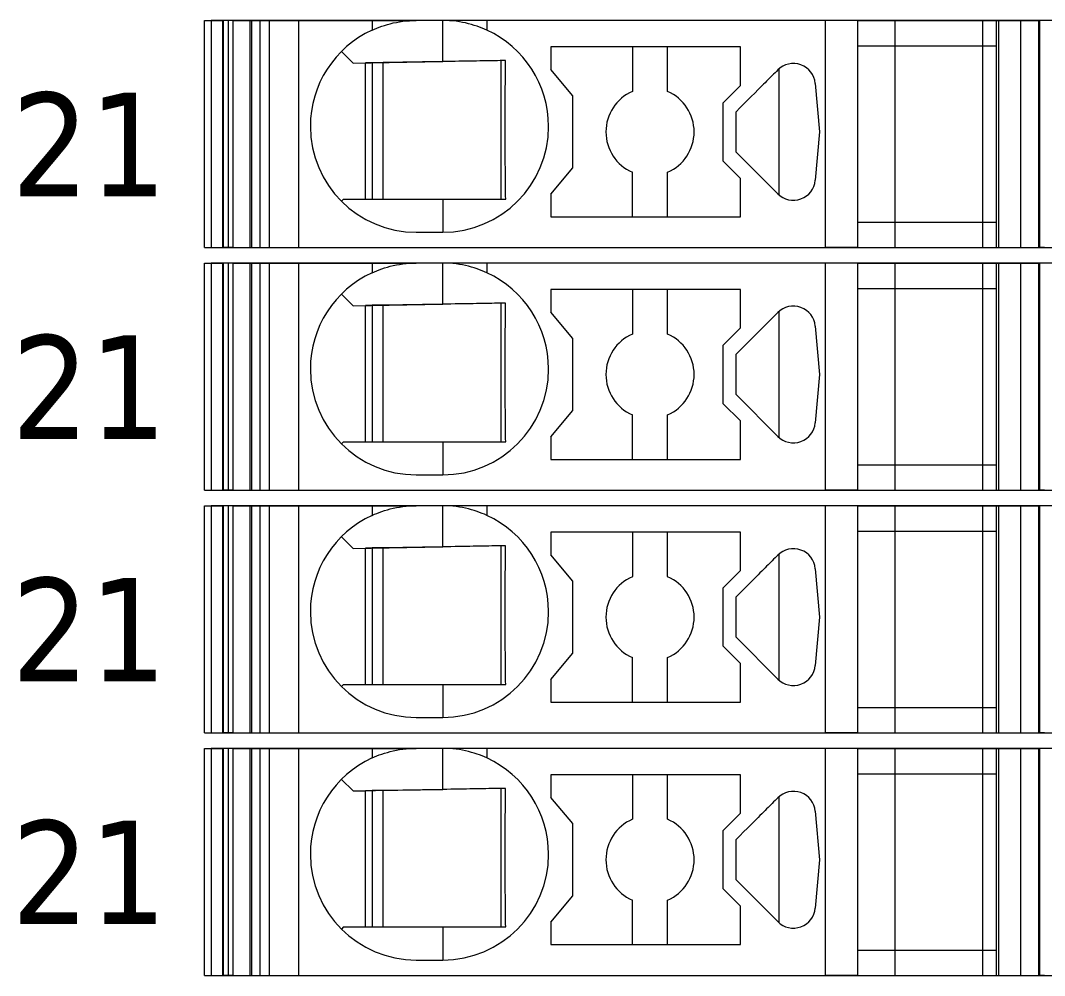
# Model space of a CAD drawing. Header units: millimetres. Extents: x 0 to 1680, y 0 to 1188.
# Drawn here: x 869.68 to 892.89, y 389.85 to 411.5 of the extents above; entities that cross this region are included whole.
import ezdxf
from ezdxf.enums import TextEntityAlignment as Align

# ---------------------------------------------------------------- set-up
doc = ezdxf.new("R2010")
doc.units = ezdxf.units.MM
for name, color, linetype, lineweight in [('EPLAN309', 5, 'Continuous', 5), ('EPLAN493', 5, 'Continuous', 5), ('MAIN-1', 7, 'Continuous', 5), ('MAIN-2', 7, 'Continuous', 5)]:
    doc.layers.add(name, color=color, linetype=linetype, lineweight=lineweight)
doc.styles.add('Tahoma', font='')
doc.styles.get('Tahoma').set_extended_font_data('Tahoma')

# ---------------------------------------------------------------- blocks, each defined once
blk = doc.blocks.new('EPLSYM_LibrarySPECIAL_Symbol12_Variant0_Placement8')
at = {"layer": 'EPLAN309', "lineweight": 13, "ltscale": 16}
blk.add_lwpolyline([(0, -5.15), (68.15, -5.15), (68.15, 0), (0, 0)], close=True, dxfattribs=at)
at = {"layer": 'EPLAN493', "color": 5, "style": 'Tahoma'}
blk.add_attdef('17_20450', text='', height=2.3478, dxfattribs=at).set_placement((0, -21.83478), align=Align.MIDDLE_RIGHT)
blk = doc.blocks.new('EPLSYM_LibrarySPECIAL_Symbol12_Variant0_Placement8_1')
at = {"layer": 'EPLAN309', "lineweight": 13, "ltscale": 16}
blk.add_lwpolyline([(0, -5.15), (68.15, -5.15), (68.15, 0), (0, 0)], close=True, dxfattribs=at)
at = {"layer": 'EPLAN493', "color": 5, "style": 'Tahoma'}
blk.add_attdef('17_20450', text='', height=2.3478, dxfattribs=at).set_placement((0, -21.83478), align=Align.MIDDLE_RIGHT)
blk = doc.blocks.new('EPLSYM_LibrarySPECIAL_Symbol12_Variant0_Placement8_2')
at = {"layer": 'EPLAN309', "lineweight": 13, "ltscale": 16}
blk.add_lwpolyline([(0, -5.15), (68.15, -5.15), (68.15, 0), (0, 0)], close=True, dxfattribs=at)
at = {"layer": 'EPLAN493', "color": 5, "style": 'Tahoma'}
blk.add_attdef('17_20450', text='', height=2.3478, dxfattribs=at).set_placement((0, -21.83478), align=Align.MIDDLE_RIGHT)
blk = doc.blocks.new('EPLSYM_LibrarySPECIAL_Symbol12_Variant0_Placement8_30')
at = {"layer": 'EPLAN309', "lineweight": 13, "ltscale": 16}
blk.add_lwpolyline([(0, -5.15), (68.15, -5.15), (68.15, 0), (0, 0)], close=True, dxfattribs=at)
at = {"layer": 'EPLAN493', "color": 5, "style": 'Tahoma'}
blk.add_attdef('17_20450', text='', height=2.3478, dxfattribs=at).set_placement((0, -21.83478), align=Align.MIDDLE_RIGHT)

msp = doc.modelspace()

# ---------------------------------------------------------------- linework, layer by layer
at = {"layer": 'MAIN-1'}
for p, q in [((873.85, 411.5), (874.284, 411.5)), ((873.85, 406.35), (873.85, 411.5)), ((874.393, 411.5), (874.284, 411.5)), ((874.284, 406.35), (874.284, 411.5)), ((874.501, 411.5), (874.393, 411.5)), ((874.393, 406.35), (874.393, 411.5)), ((874.501, 411.5), (877.65, 411.5)), ((874.501, 406.35), (874.501, 411.5)), ((877.65, 411.5), (878.65, 411.5)), ((877.65, 411.5), (877.65, 411.282)), ((877.813, 411.349), (877.872, 411.37)), ((877.872, 411.37), (877.933, 411.39)), ((877.933, 411.39), (877.997, 411.409)), ((877.997, 411.409), (878.063, 411.427)), ((878.063, 411.427), (878.131, 411.443)), ((878.131, 411.443), (878.201, 411.458)), ((878.201, 411.458), (878.272, 411.47)), ((878.272, 411.47), (878.346, 411.481)), ((878.346, 411.481), (878.421, 411.489)), ((878.421, 411.489), (878.497, 411.495)), ((878.497, 411.495), (878.573, 411.499)), ((878.573, 411.499), (878.65, 411.5)), ((879.25, 411.5), (878.65, 411.5)), ((879.327, 411.499), (879.25, 411.5)), ((880.25, 411.5), (879.25, 411.5)), ((879.25, 410.568), (879.25, 411.5)), ((879.403, 411.495), (879.327, 411.499)), ((879.479, 411.489), (879.403, 411.495)), ((879.554, 411.481), (879.479, 411.489)), ((879.628, 411.47), (879.554, 411.481)), ((879.699, 411.458), (879.628, 411.47)), ((879.769, 411.443), (879.699, 411.458)), ((879.837, 411.427), (879.769, 411.443)), ((879.903, 411.409), (879.837, 411.427)), ((879.967, 411.39), (879.903, 411.409)), ((880.028, 411.37), (879.967, 411.39)), ((880.087, 411.349), (880.028, 411.37)), ((887.932, 411.5), (880.25, 411.5)), ((880.25, 411.5), (880.25, 411.282)), ((888.65, 411.5), (887.932, 411.5)), ((887.932, 406.35), (887.932, 411.5)), ((888.65, 411.5), (891.8, 411.5)), ((888.65, 411.5), (888.65, 406.35)), ((891.8, 411.5), (892.35, 411.5)), ((891.8, 411.5), (891.8, 406.35)), ((892.35, 411.5), (892.784, 411.5)), ((892.35, 411.5), (892.35, 406.35)), ((892.893, 411.5), (892.784, 411.5)), ((892.784, 406.35), (892.784, 411.5)), ((877.65, 411.282), (877.702, 411.305)), ((877.702, 411.305), (877.756, 411.327)), ((877.756, 411.327), (877.813, 411.349)), ((880.144, 411.327), (880.087, 411.349)), ((880.198, 411.305), (880.144, 411.327)), ((880.25, 411.282), (880.198, 411.305)), ((888.65, 410.925), (891.8, 410.925)), ((876.953, 410.797), (877.217, 410.533)), ((881.7, 410.9), (881.7, 410.389)), ((886, 410.9), (881.7, 410.9)), ((883.55, 410.9), (883.55, 409.892)), ((884.35, 409.892), (884.35, 410.9)), ((886, 410.029), (886, 410.9)), ((877.217, 410.533), (879.25, 410.568)), ((877.5, 407.45), (877.5, 410.538)), ((877.65, 410.54), (877.65, 407.45)), ((877.9, 407.45), (877.9, 410.545)), ((879.345, 410.57), (879.25, 410.568)), ((879.438, 410.571), (879.345, 410.57)), ((879.53, 410.573), (879.438, 410.571)), ((879.618, 410.575), (879.53, 410.573)), ((879.703, 410.576), (879.618, 410.575)), ((879.786, 410.577), (879.703, 410.576)), ((879.865, 410.579), (879.786, 410.577)), ((879.943, 410.58), (879.865, 410.579)), ((880.017, 410.581), (879.943, 410.58)), ((880.09, 410.582), (880.017, 410.581)), ((880.16, 410.584), (880.09, 410.582)), ((880.229, 410.585), (880.16, 410.584)), ((880.297, 410.586), (880.229, 410.585)), ((880.363, 410.587), (880.297, 410.586)), ((880.428, 410.588), (880.363, 410.587)), ((880.491, 410.589), (880.428, 410.588)), ((880.554, 410.59), (880.491, 410.589)), ((880.615, 410.591), (880.554, 410.59)), ((880.579, 407.45), (880.579, 410.591)), ((880.676, 410.592), (880.615, 410.591)), ((880.674, 410.377), (880.675, 410.45)), ((880.675, 410.45), (880.676, 410.522)), ((880.676, 410.522), (880.676, 410.592)), ((880.672, 410.149), (880.673, 410.227)), ((880.673, 410.303), (880.674, 410.377)), ((880.673, 410.227), (880.673, 410.303)), ((882.2, 409.793), (881.7, 410.389)), ((886.69, 410.222), (886.658, 410.191)), ((886.721, 410.253), (886.69, 410.222)), ((886.752, 410.285), (886.721, 410.253)), ((886.784, 410.316), (886.752, 410.285)), ((886.815, 410.347), (886.784, 410.316)), ((886.846, 410.379), (886.815, 410.347)), ((886.867, 410.398), (886.867, 407.552)), ((880.67, 409.988), (880.671, 410.07)), ((880.67, 409.904), (880.67, 409.988)), ((880.671, 410.07), (880.672, 410.149)), ((885.6, 409.629), (886, 410.029)), ((886.443, 409.975), (886.402, 409.934)), ((886.483, 410.015), (886.443, 409.975)), ((886.521, 410.053), (886.483, 410.015)), ((886.558, 410.09), (886.521, 410.053)), ((886.594, 410.126), (886.558, 410.09)), ((886.627, 410.159), (886.594, 410.126)), ((886.658, 410.191), (886.627, 410.159)), ((887.802, 408.975), (887.698, 410.072)), ((880.669, 409.817), (880.67, 409.904)), ((880.669, 409.726), (880.669, 409.817)), ((882.2, 408.157), (882.2, 409.793)), ((886.242, 409.774), (886.158, 409.69)), ((886.323, 409.856), (886.242, 409.774)), ((886.402, 409.934), (886.323, 409.856)), ((880.667, 409.431), (880.668, 409.534)), ((880.668, 409.632), (880.669, 409.726)), ((880.668, 409.534), (880.668, 409.632)), ((885.6, 409.629), (885.6, 408.321)), ((885.986, 409.518), (885.9, 409.432)), ((886.072, 409.604), (885.986, 409.518)), ((886.158, 409.69), (886.072, 409.604)), ((880.667, 409.324), (880.667, 409.431)), ((880.667, 409.213), (880.667, 409.324)), ((885.9, 409.302), (885.9, 409.432)), ((885.9, 409.171), (885.9, 409.302)), ((880.667, 409.1), (880.667, 409.213)), ((880.667, 408.979), (880.667, 409.1)), ((885.9, 409.04), (885.9, 409.171)), ((880.667, 408.861), (880.667, 408.979)), ((880.667, 408.747), (880.667, 408.861)), ((885.9, 408.91), (885.9, 409.04)), ((885.9, 408.779), (885.9, 408.91)), ((887.698, 407.878), (887.802, 408.975)), ((880.668, 408.638), (880.667, 408.747)), ((880.668, 408.534), (880.668, 408.638)), ((885.9, 408.648), (885.9, 408.779)), ((885.9, 408.518), (885.9, 408.648)), ((880.669, 408.434), (880.668, 408.534)), ((880.669, 408.339), (880.669, 408.434)), ((885.9, 408.518), (886.846, 407.571)), ((880.67, 408.248), (880.669, 408.339)), ((880.671, 408.159), (880.67, 408.248)), ((880.672, 408.073), (880.671, 408.159)), ((881.7, 407.561), (882.2, 408.157)), ((886, 407.921), (885.6, 408.321)), ((880.672, 407.99), (880.672, 408.073)), ((880.673, 407.908), (880.672, 407.99)), ((880.674, 407.829), (880.673, 407.908)), ((883.55, 407.05), (883.55, 408.058)), ((884.35, 407.05), (884.35, 408.058)), ((886, 407.05), (886, 407.921)), ((880.675, 407.75), (880.674, 407.829)), ((880.676, 407.674), (880.675, 407.75)), ((880.676, 407.598), (880.676, 407.674)), ((877, 407.45), (876.953, 407.403)), ((877, 407.45), (879.25, 407.45)), ((879.25, 407.45), (879.342, 407.45)), ((879.25, 407.45), (879.25, 406.7)), ((879.342, 407.45), (879.433, 407.45)), ((879.433, 407.45), (879.523, 407.45)), ((879.523, 407.45), (879.61, 407.45)), ((879.61, 407.45), (879.695, 407.45)), ((879.695, 407.45), (879.778, 407.45)), ((879.778, 407.45), (879.858, 407.45)), ((879.858, 407.45), (879.936, 407.45)), ((879.936, 407.45), (880.011, 407.45)), ((880.011, 407.45), (880.085, 407.45)), ((880.085, 407.45), (880.157, 407.45)), ((880.157, 407.45), (880.226, 407.45)), ((880.226, 407.45), (880.295, 407.45)), ((880.295, 407.45), (880.361, 407.45)), ((880.361, 407.45), (880.427, 407.45)), ((880.427, 407.45), (880.491, 407.45)), ((880.491, 407.45), (880.555, 407.45)), ((880.555, 407.45), (880.617, 407.45)), ((880.617, 407.45), (880.678, 407.45)), ((880.677, 407.524), (880.676, 407.598)), ((880.678, 407.45), (880.677, 407.524)), ((881.7, 407.561), (881.7, 407.05)), ((881.7, 407.05), (886, 407.05)), ((888.65, 406.925), (891.8, 406.925)), ((878.65, 406.7), (879.25, 406.7)), ((873.85, 406.35), (874.284, 406.35)), ((874.393, 406.35), (874.284, 406.35)), ((874.501, 406.35), (874.393, 406.35)), ((874.501, 406.35), (887.932, 406.35)), ((888.65, 406.35), (887.932, 406.35)), ((888.65, 406.35), (891.8, 406.35)), ((891.8, 406.35), (892.35, 406.35)), ((892.35, 406.35), (892.784, 406.35)), ((892.893, 406.35), (892.784, 406.35)), ((873.85, 406), (874.284, 406)), ((873.85, 400.85), (873.85, 406)), ((874.393, 406), (874.284, 406)), ((874.284, 400.85), (874.284, 406)), ((874.501, 406), (874.393, 406)), ((874.393, 400.85), (874.393, 406)), ((874.501, 406), (877.65, 406)), ((874.501, 400.85), (874.501, 406)), ((877.65, 406), (878.65, 406)), ((877.65, 406), (877.65, 405.782)), ((877.65, 405.782), (877.702, 405.805)), ((877.702, 405.805), (877.756, 405.827)), ((877.756, 405.827), (877.813, 405.849)), ((877.813, 405.849), (877.872, 405.87)), ((877.872, 405.87), (877.933, 405.89)), ((877.933, 405.89), (877.997, 405.909)), ((877.997, 405.909), (878.063, 405.927)), ((878.063, 405.927), (878.131, 405.943)), ((878.131, 405.943), (878.201, 405.958)), ((878.201, 405.958), (878.272, 405.97)), ((878.272, 405.97), (878.346, 405.981)), ((878.346, 405.981), (878.421, 405.989)), ((878.421, 405.989), (878.497, 405.995)), ((878.497, 405.995), (878.573, 405.999)), ((878.573, 405.999), (878.65, 406)), ((879.25, 406), (878.65, 406)), ((879.327, 405.999), (879.25, 406)), ((880.25, 406), (879.25, 406)), ((879.25, 405.068), (879.25, 406)), ((879.403, 405.995), (879.327, 405.999)), ((879.479, 405.989), (879.403, 405.995)), ((879.554, 405.981), (879.479, 405.989)), ((879.628, 405.97), (879.554, 405.981)), ((879.699, 405.958), (879.628, 405.97)), ((879.769, 405.943), (879.699, 405.958)), ((879.837, 405.927), (879.769, 405.943)), ((879.903, 405.909), (879.837, 405.927)), ((879.967, 405.89), (879.903, 405.909)), ((880.028, 405.87), (879.967, 405.89)), ((880.087, 405.849), (880.028, 405.87)), ((880.144, 405.827), (880.087, 405.849)), ((880.198, 405.805), (880.144, 405.827)), ((880.25, 405.782), (880.198, 405.805)), ((887.932, 406), (880.25, 406)), ((880.25, 406), (880.25, 405.782)), ((888.65, 406), (887.932, 406)), ((887.932, 400.85), (887.932, 406)), ((888.65, 406), (891.8, 406)), ((888.65, 406), (888.65, 400.85)), ((891.8, 406), (892.35, 406)), ((891.8, 406), (891.8, 400.85)), ((892.35, 406), (892.784, 406)), ((892.35, 406), (892.35, 400.85)), ((892.893, 406), (892.784, 406)), ((892.784, 400.85), (892.784, 406)), ((881.7, 405.4), (881.7, 404.889)), ((886, 405.4), (881.7, 405.4)), ((883.55, 405.4), (883.55, 404.392)), ((884.35, 404.392), (884.35, 405.4)), ((886, 404.529), (886, 405.4)), ((888.65, 405.425), (891.8, 405.425)), ((876.953, 405.297), (877.217, 405.033)), ((877.217, 405.033), (879.25, 405.068)), ((877.5, 401.95), (877.5, 405.038)), ((877.65, 405.04), (877.65, 401.95)), ((877.9, 401.95), (877.9, 405.045)), ((879.345, 405.07), (879.25, 405.068)), ((879.438, 405.071), (879.345, 405.07)), ((879.53, 405.073), (879.438, 405.071)), ((879.618, 405.075), (879.53, 405.073)), ((879.703, 405.076), (879.618, 405.075)), ((879.786, 405.077), (879.703, 405.076)), ((879.865, 405.079), (879.786, 405.077)), ((879.943, 405.08), (879.865, 405.079)), ((880.017, 405.081), (879.943, 405.08)), ((880.09, 405.082), (880.017, 405.081)), ((880.16, 405.084), (880.09, 405.082)), ((880.229, 405.085), (880.16, 405.084)), ((880.297, 405.086), (880.229, 405.085)), ((880.363, 405.087), (880.297, 405.086)), ((880.428, 405.088), (880.363, 405.087)), ((880.491, 405.089), (880.428, 405.088)), ((880.554, 405.09), (880.491, 405.089)), ((880.615, 405.091), (880.554, 405.09)), ((880.579, 401.95), (880.579, 405.091)), ((880.676, 405.092), (880.615, 405.091)), ((880.673, 404.803), (880.674, 404.877)), ((880.674, 404.877), (880.675, 404.95)), ((880.675, 404.95), (880.676, 405.022)), ((880.676, 405.022), (880.676, 405.092)), ((882.2, 404.293), (881.7, 404.889)), ((886.846, 404.879), (886.815, 404.847)), ((886.867, 404.898), (886.867, 402.052)), ((880.671, 404.57), (880.672, 404.649)), ((880.672, 404.649), (880.673, 404.727)), ((880.673, 404.727), (880.673, 404.803)), ((886.627, 404.659), (886.594, 404.626)), ((886.658, 404.691), (886.627, 404.659)), ((886.69, 404.722), (886.658, 404.691)), ((886.721, 404.753), (886.69, 404.722)), ((886.752, 404.785), (886.721, 404.753)), ((886.784, 404.816), (886.752, 404.785)), ((886.815, 404.847), (886.784, 404.816)), ((880.669, 404.317), (880.67, 404.404)), ((880.67, 404.488), (880.671, 404.57)), ((880.67, 404.404), (880.67, 404.488)), ((885.6, 404.129), (886, 404.529)), ((886.402, 404.434), (886.323, 404.356)), ((886.443, 404.475), (886.402, 404.434)), ((886.483, 404.515), (886.443, 404.475)), ((886.521, 404.553), (886.483, 404.515)), ((886.558, 404.59), (886.521, 404.553)), ((886.594, 404.626), (886.558, 404.59)), ((887.802, 403.475), (887.698, 404.572)), ((880.668, 404.132), (880.669, 404.226)), ((880.669, 404.226), (880.669, 404.317)), ((882.2, 402.657), (882.2, 404.293)), ((886.158, 404.19), (886.072, 404.104)), ((886.242, 404.274), (886.158, 404.19)), ((886.323, 404.356), (886.242, 404.274)), ((880.667, 403.931), (880.668, 404.034)), ((880.668, 404.034), (880.668, 404.132)), ((885.6, 404.129), (885.6, 402.821)), ((885.986, 404.018), (885.9, 403.932)), ((886.072, 404.104), (885.986, 404.018)), ((880.667, 403.824), (880.667, 403.931)), ((880.667, 403.713), (880.667, 403.824)), ((880.667, 403.6), (880.667, 403.713)), ((885.9, 403.802), (885.9, 403.932)), ((885.9, 403.671), (885.9, 403.802)), ((880.667, 403.479), (880.667, 403.6)), ((880.667, 403.361), (880.667, 403.479)), ((885.9, 403.54), (885.9, 403.671)), ((885.9, 403.41), (885.9, 403.54)), ((887.698, 402.378), (887.802, 403.475)), ((880.667, 403.247), (880.667, 403.361)), ((880.668, 403.138), (880.667, 403.247)), ((885.9, 403.279), (885.9, 403.41)), ((885.9, 403.148), (885.9, 403.279)), ((880.668, 403.034), (880.668, 403.138)), ((880.669, 402.934), (880.668, 403.034)), ((885.9, 403.018), (885.9, 403.148)), ((885.9, 403.018), (886.846, 402.071)), ((880.669, 402.839), (880.669, 402.934)), ((880.67, 402.748), (880.669, 402.839)), ((886, 402.421), (885.6, 402.821)), ((880.671, 402.659), (880.67, 402.748)), ((880.672, 402.573), (880.671, 402.659)), ((880.672, 402.49), (880.672, 402.573)), ((881.7, 402.061), (882.2, 402.657)), ((883.55, 401.55), (883.55, 402.558)), ((884.35, 401.55), (884.35, 402.558)), ((880.673, 402.408), (880.672, 402.49)), ((880.674, 402.329), (880.673, 402.408)), ((880.675, 402.25), (880.674, 402.329)), ((886, 401.55), (886, 402.421)), ((880.676, 402.174), (880.675, 402.25)), ((880.676, 402.098), (880.676, 402.174)), ((880.677, 402.024), (880.676, 402.098)), ((877, 401.95), (876.953, 401.903)), ((877, 401.95), (879.25, 401.95)), ((879.25, 401.95), (879.342, 401.95)), ((879.25, 401.95), (879.25, 401.2)), ((879.342, 401.95), (879.433, 401.95)), ((879.433, 401.95), (879.523, 401.95)), ((879.523, 401.95), (879.61, 401.95)), ((879.61, 401.95), (879.695, 401.95)), ((879.695, 401.95), (879.778, 401.95)), ((879.778, 401.95), (879.858, 401.95)), ((879.858, 401.95), (879.936, 401.95)), ((879.936, 401.95), (880.011, 401.95)), ((880.011, 401.95), (880.085, 401.95)), ((880.085, 401.95), (880.157, 401.95)), ((880.157, 401.95), (880.226, 401.95)), ((880.226, 401.95), (880.295, 401.95)), ((880.295, 401.95), (880.361, 401.95)), ((880.361, 401.95), (880.427, 401.95)), ((880.427, 401.95), (880.491, 401.95)), ((880.491, 401.95), (880.555, 401.95)), ((880.555, 401.95), (880.617, 401.95)), ((880.617, 401.95), (880.678, 401.95)), ((880.678, 401.95), (880.677, 402.024)), ((881.7, 402.061), (881.7, 401.55)), ((881.7, 401.55), (886, 401.55)), ((888.65, 401.425), (891.8, 401.425)), ((878.65, 401.2), (879.25, 401.2)), ((873.85, 400.85), (874.284, 400.85)), ((874.393, 400.85), (874.284, 400.85)), ((874.501, 400.85), (874.393, 400.85)), ((874.501, 400.85), (887.932, 400.85)), ((888.65, 400.85), (887.932, 400.85)), ((888.65, 400.85), (891.8, 400.85)), ((891.8, 400.85), (892.35, 400.85)), ((892.35, 400.85), (892.784, 400.85)), ((892.893, 400.85), (892.784, 400.85)), ((873.85, 400.5), (874.284, 400.5)), ((873.85, 395.35), (873.85, 400.5)), ((874.393, 400.5), (874.284, 400.5)), ((874.284, 395.35), (874.284, 400.5)), ((874.501, 400.5), (874.393, 400.5)), ((874.393, 395.35), (874.393, 400.5)), ((874.501, 400.5), (877.65, 400.5)), ((874.501, 395.35), (874.501, 400.5)), ((877.65, 400.5), (878.65, 400.5)), ((877.65, 400.5), (877.65, 400.282)), ((878.131, 400.443), (878.201, 400.458)), ((878.201, 400.458), (878.272, 400.47)), ((878.272, 400.47), (878.346, 400.481)), ((878.346, 400.481), (878.421, 400.489)), ((878.421, 400.489), (878.497, 400.495)), ((878.497, 400.495), (878.573, 400.499)), ((878.573, 400.499), (878.65, 400.5)), ((879.25, 400.5), (878.65, 400.5)), ((879.327, 400.499), (879.25, 400.5)), ((880.25, 400.5), (879.25, 400.5)), ((879.25, 399.568), (879.25, 400.5)), ((879.403, 400.495), (879.327, 400.499)), ((879.479, 400.489), (879.403, 400.495)), ((879.554, 400.481), (879.479, 400.489)), ((879.628, 400.47), (879.554, 400.481)), ((879.699, 400.458), (879.628, 400.47)), ((879.769, 400.443), (879.699, 400.458)), ((887.932, 400.5), (880.25, 400.5)), ((880.25, 400.5), (880.25, 400.282)), ((888.65, 400.5), (887.932, 400.5)), ((887.932, 395.35), (887.932, 400.5)), ((888.65, 400.5), (891.8, 400.5)), ((888.65, 400.5), (888.65, 395.35)), ((891.8, 400.5), (892.35, 400.5)), ((891.8, 400.5), (891.8, 395.35)), ((892.35, 400.5), (892.784, 400.5)), ((892.35, 400.5), (892.35, 395.35)), ((892.893, 400.5), (892.784, 400.5)), ((892.784, 395.35), (892.784, 400.5)), ((877.65, 400.282), (877.702, 400.305)), ((877.702, 400.305), (877.756, 400.327)), ((877.756, 400.327), (877.813, 400.349)), ((877.813, 400.349), (877.872, 400.37)), ((877.872, 400.37), (877.933, 400.39)), ((877.933, 400.39), (877.997, 400.409)), ((877.997, 400.409), (878.063, 400.427)), ((878.063, 400.427), (878.131, 400.443)), ((879.837, 400.427), (879.769, 400.443)), ((879.903, 400.409), (879.837, 400.427)), ((879.967, 400.39), (879.903, 400.409)), ((880.028, 400.37), (879.967, 400.39)), ((880.087, 400.349), (880.028, 400.37)), ((880.144, 400.327), (880.087, 400.349)), ((880.198, 400.305), (880.144, 400.327)), ((880.25, 400.282), (880.198, 400.305)), ((876.953, 399.797), (877.217, 399.533)), ((881.7, 399.9), (881.7, 399.389)), ((886, 399.9), (881.7, 399.9)), ((883.55, 399.9), (883.55, 398.892)), ((884.35, 398.892), (884.35, 399.9)), ((886, 399.029), (886, 399.9)), ((888.65, 399.925), (891.8, 399.925)), ((877.217, 399.533), (879.25, 399.568)), ((877.5, 396.45), (877.5, 399.538)), ((877.65, 399.54), (877.65, 396.45)), ((877.9, 396.45), (877.9, 399.545)), ((879.345, 399.57), (879.25, 399.568)), ((879.438, 399.571), (879.345, 399.57)), ((879.53, 399.573), (879.438, 399.571)), ((879.618, 399.575), (879.53, 399.573)), ((879.703, 399.576), (879.618, 399.575)), ((879.786, 399.577), (879.703, 399.576)), ((879.865, 399.579), (879.786, 399.577)), ((879.943, 399.58), (879.865, 399.579)), ((880.017, 399.581), (879.943, 399.58)), ((880.09, 399.582), (880.017, 399.581)), ((880.16, 399.584), (880.09, 399.582)), ((880.229, 399.585), (880.16, 399.584)), ((880.297, 399.586), (880.229, 399.585)), ((880.363, 399.587), (880.297, 399.586)), ((880.428, 399.588), (880.363, 399.587)), ((880.491, 399.589), (880.428, 399.588)), ((880.554, 399.59), (880.491, 399.589)), ((880.615, 399.591), (880.554, 399.59)), ((880.579, 396.45), (880.579, 399.591)), ((880.676, 399.592), (880.615, 399.591)), ((880.676, 399.522), (880.676, 399.592)), ((880.673, 399.303), (880.674, 399.377)), ((880.673, 399.227), (880.673, 399.303)), ((880.674, 399.377), (880.675, 399.45)), ((880.675, 399.45), (880.676, 399.522)), ((882.2, 398.793), (881.7, 399.389)), ((886.784, 399.316), (886.752, 399.285)), ((886.815, 399.347), (886.784, 399.316)), ((886.846, 399.379), (886.815, 399.347)), ((886.867, 399.398), (886.867, 396.552)), ((880.67, 398.988), (880.671, 399.07)), ((880.671, 399.07), (880.672, 399.149)), ((880.672, 399.149), (880.673, 399.227)), ((886.558, 399.09), (886.521, 399.053)), ((886.594, 399.126), (886.558, 399.09)), ((886.627, 399.159), (886.594, 399.126)), ((886.658, 399.191), (886.627, 399.159)), ((886.69, 399.222), (886.658, 399.191)), ((886.721, 399.253), (886.69, 399.222)), ((886.752, 399.285), (886.721, 399.253)), ((887.802, 397.975), (887.698, 399.072)), ((880.669, 398.817), (880.67, 398.904)), ((880.67, 398.904), (880.67, 398.988)), ((885.6, 398.629), (886, 399.029)), ((886.323, 398.856), (886.242, 398.774)), ((886.402, 398.934), (886.323, 398.856)), ((886.443, 398.975), (886.402, 398.934)), ((886.483, 399.015), (886.443, 398.975)), ((886.521, 399.053), (886.483, 399.015)), ((880.668, 398.632), (880.669, 398.726)), ((880.668, 398.534), (880.668, 398.632)), ((880.669, 398.726), (880.669, 398.817)), ((882.2, 397.157), (882.2, 398.793)), ((885.6, 398.629), (885.6, 397.321)), ((886.072, 398.604), (885.986, 398.518)), ((886.158, 398.69), (886.072, 398.604)), ((886.242, 398.774), (886.158, 398.69)), ((880.667, 398.431), (880.668, 398.534)), ((880.667, 398.324), (880.667, 398.431)), ((885.986, 398.518), (885.9, 398.432)), ((885.9, 398.302), (885.9, 398.432)), ((880.667, 398.213), (880.667, 398.324)), ((880.667, 398.1), (880.667, 398.213)), ((885.9, 398.171), (885.9, 398.302)), ((885.9, 398.04), (885.9, 398.171)), ((880.667, 397.979), (880.667, 398.1)), ((880.667, 397.861), (880.667, 397.979)), ((885.9, 397.91), (885.9, 398.04)), ((885.9, 397.779), (885.9, 397.91)), ((887.698, 396.878), (887.802, 397.975)), ((880.667, 397.747), (880.667, 397.861)), ((880.668, 397.638), (880.667, 397.747)), ((885.9, 397.648), (885.9, 397.779)), ((880.668, 397.534), (880.668, 397.638)), ((880.669, 397.434), (880.668, 397.534)), ((885.9, 397.518), (885.9, 397.648)), ((885.9, 397.518), (886.846, 396.571)), ((880.669, 397.339), (880.669, 397.434)), ((880.67, 397.248), (880.669, 397.339)), ((880.671, 397.159), (880.67, 397.248)), ((886, 396.921), (885.6, 397.321)), ((880.672, 397.073), (880.671, 397.159)), ((880.672, 396.99), (880.672, 397.073)), ((880.673, 396.908), (880.672, 396.99)), ((881.7, 396.561), (882.2, 397.157)), ((883.55, 396.05), (883.55, 397.058)), ((884.35, 396.05), (884.35, 397.058)), ((880.674, 396.829), (880.673, 396.908)), ((880.675, 396.75), (880.674, 396.829)), ((880.676, 396.674), (880.675, 396.75)), ((886, 396.05), (886, 396.921)), ((880.676, 396.598), (880.676, 396.674)), ((880.677, 396.524), (880.676, 396.598)), ((880.678, 396.45), (880.677, 396.524)), ((881.7, 396.561), (881.7, 396.05)), ((877, 396.45), (876.953, 396.403)), ((877, 396.45), (879.25, 396.45)), ((879.25, 396.45), (879.342, 396.45)), ((879.25, 396.45), (879.25, 395.7)), ((879.342, 396.45), (879.433, 396.45)), ((879.433, 396.45), (879.523, 396.45)), ((879.523, 396.45), (879.61, 396.45)), ((879.61, 396.45), (879.695, 396.45)), ((879.695, 396.45), (879.778, 396.45)), ((879.778, 396.45), (879.858, 396.45)), ((879.858, 396.45), (879.936, 396.45)), ((879.936, 396.45), (880.011, 396.45)), ((880.011, 396.45), (880.085, 396.45)), ((880.085, 396.45), (880.157, 396.45)), ((880.157, 396.45), (880.226, 396.45)), ((880.226, 396.45), (880.295, 396.45)), ((880.295, 396.45), (880.361, 396.45)), ((880.361, 396.45), (880.427, 396.45)), ((880.427, 396.45), (880.491, 396.45)), ((880.491, 396.45), (880.555, 396.45)), ((880.555, 396.45), (880.617, 396.45)), ((880.617, 396.45), (880.678, 396.45)), ((881.7, 396.05), (886, 396.05)), ((888.65, 395.925), (891.8, 395.925)), ((878.65, 395.7), (879.25, 395.7)), ((873.85, 395.35), (874.284, 395.35)), ((874.393, 395.35), (874.284, 395.35)), ((874.501, 395.35), (874.393, 395.35)), ((874.501, 395.35), (887.932, 395.35)), ((888.65, 395.35), (887.932, 395.35)), ((888.65, 395.35), (891.8, 395.35)), ((891.8, 395.35), (892.35, 395.35)), ((892.35, 395.35), (892.784, 395.35)), ((892.893, 395.35), (892.784, 395.35)), ((873.85, 395), (874.284, 395)), ((873.85, 389.85), (873.85, 395)), ((874.393, 395), (874.284, 395)), ((874.284, 389.85), (874.284, 395)), ((874.501, 395), (874.393, 395)), ((874.393, 389.85), (874.393, 395)), ((874.501, 395), (877.65, 395)), ((874.501, 389.85), (874.501, 395)), ((877.65, 395), (878.65, 395)), ((877.65, 395), (877.65, 394.782)), ((877.872, 394.87), (877.933, 394.89)), ((877.933, 394.89), (877.997, 394.909)), ((877.997, 394.909), (878.063, 394.927)), ((878.063, 394.927), (878.131, 394.943)), ((878.131, 394.943), (878.201, 394.958)), ((878.201, 394.958), (878.272, 394.97)), ((878.272, 394.97), (878.346, 394.981)), ((878.346, 394.981), (878.421, 394.989)), ((878.421, 394.989), (878.497, 394.995)), ((878.497, 394.995), (878.573, 394.999)), ((878.573, 394.999), (878.65, 395)), ((879.25, 395), (878.65, 395)), ((879.327, 394.999), (879.25, 395)), ((880.25, 395), (879.25, 395)), ((879.25, 394.068), (879.25, 395)), ((879.403, 394.995), (879.327, 394.999)), ((879.479, 394.989), (879.403, 394.995)), ((879.554, 394.981), (879.479, 394.989)), ((879.628, 394.97), (879.554, 394.981)), ((879.699, 394.958), (879.628, 394.97)), ((879.769, 394.943), (879.699, 394.958)), ((879.837, 394.927), (879.769, 394.943)), ((879.903, 394.909), (879.837, 394.927)), ((879.967, 394.89), (879.903, 394.909)), ((880.028, 394.87), (879.967, 394.89)), ((887.932, 395), (880.25, 395)), ((880.25, 395), (880.25, 394.782)), ((888.65, 395), (887.932, 395)), ((887.932, 389.85), (887.932, 395)), ((888.65, 395), (891.8, 395)), ((888.65, 395), (888.65, 389.85)), ((891.8, 395), (892.35, 395)), ((891.8, 395), (891.8, 389.85)), ((892.35, 395), (892.784, 395)), ((892.35, 395), (892.35, 389.85)), ((892.893, 395), (892.784, 395)), ((892.784, 389.85), (892.784, 395)), ((877.65, 394.782), (877.702, 394.805)), ((877.702, 394.805), (877.756, 394.827)), ((877.756, 394.827), (877.813, 394.849)), ((877.813, 394.849), (877.872, 394.87)), ((880.087, 394.849), (880.028, 394.87)), ((880.144, 394.827), (880.087, 394.849)), ((880.198, 394.805), (880.144, 394.827)), ((880.25, 394.782), (880.198, 394.805)), ((888.65, 394.425), (891.8, 394.425)), ((876.953, 394.297), (877.217, 394.033)), ((881.7, 394.4), (881.7, 393.889)), ((886, 394.4), (881.7, 394.4)), ((883.55, 394.4), (883.55, 393.392)), ((884.35, 393.392), (884.35, 394.4)), ((886, 393.529), (886, 394.4)), ((877.217, 394.033), (879.25, 394.068)), ((877.5, 390.95), (877.5, 394.038)), ((877.65, 394.04), (877.65, 390.95)), ((877.9, 390.95), (877.9, 394.045)), ((879.345, 394.07), (879.25, 394.068)), ((879.438, 394.071), (879.345, 394.07)), ((879.53, 394.073), (879.438, 394.071)), ((879.618, 394.075), (879.53, 394.073)), ((879.703, 394.076), (879.618, 394.075)), ((879.786, 394.077), (879.703, 394.076)), ((879.865, 394.079), (879.786, 394.077)), ((879.943, 394.08), (879.865, 394.079)), ((880.017, 394.081), (879.943, 394.08)), ((880.09, 394.082), (880.017, 394.081)), ((880.16, 394.084), (880.09, 394.082)), ((880.229, 394.085), (880.16, 394.084)), ((880.297, 394.086), (880.229, 394.085)), ((880.363, 394.087), (880.297, 394.086)), ((880.428, 394.088), (880.363, 394.087)), ((880.491, 394.089), (880.428, 394.088)), ((880.554, 394.09), (880.491, 394.089)), ((880.615, 394.091), (880.554, 394.09)), ((880.579, 390.95), (880.579, 394.091)), ((880.676, 394.092), (880.615, 394.091)), ((880.675, 393.95), (880.676, 394.022)), ((880.676, 394.022), (880.676, 394.092)), ((880.672, 393.649), (880.673, 393.727)), ((880.673, 393.803), (880.674, 393.877)), ((880.673, 393.727), (880.673, 393.803)), ((880.674, 393.877), (880.675, 393.95)), ((882.2, 393.293), (881.7, 393.889)), ((886.721, 393.753), (886.69, 393.722)), ((886.752, 393.785), (886.721, 393.753)), ((886.784, 393.816), (886.752, 393.785)), ((886.815, 393.847), (886.784, 393.816)), ((886.846, 393.879), (886.815, 393.847)), ((886.867, 393.898), (886.867, 391.052)), ((880.67, 393.488), (880.671, 393.57)), ((880.671, 393.57), (880.672, 393.649)), ((885.6, 393.129), (886, 393.529)), ((886.483, 393.515), (886.443, 393.475)), ((886.521, 393.553), (886.483, 393.515)), ((886.558, 393.59), (886.521, 393.553)), ((886.594, 393.626), (886.558, 393.59)), ((886.627, 393.659), (886.594, 393.626)), ((886.658, 393.691), (886.627, 393.659)), ((886.69, 393.722), (886.658, 393.691)), ((887.802, 392.475), (887.698, 393.572)), ((880.669, 393.317), (880.67, 393.404)), ((880.669, 393.226), (880.669, 393.317)), ((880.67, 393.404), (880.67, 393.488)), ((882.2, 391.657), (882.2, 393.293)), ((886.242, 393.274), (886.158, 393.19)), ((886.323, 393.356), (886.242, 393.274)), ((886.402, 393.434), (886.323, 393.356)), ((886.443, 393.475), (886.402, 393.434)), ((880.667, 392.931), (880.668, 393.034)), ((880.668, 393.132), (880.669, 393.226)), ((880.668, 393.034), (880.668, 393.132)), ((885.6, 393.129), (885.6, 391.821)), ((886.072, 393.104), (885.986, 393.018)), ((886.158, 393.19), (886.072, 393.104)), ((880.667, 392.824), (880.667, 392.931)), ((880.667, 392.713), (880.667, 392.824)), ((885.986, 393.018), (885.9, 392.932)), ((885.9, 392.802), (885.9, 392.932)), ((885.9, 392.671), (885.9, 392.802)), ((880.667, 392.6), (880.667, 392.713)), ((880.667, 392.479), (880.667, 392.6)), ((885.9, 392.54), (885.9, 392.671)), ((880.667, 392.361), (880.667, 392.479)), ((880.667, 392.247), (880.667, 392.361)), ((885.9, 392.41), (885.9, 392.54)), ((885.9, 392.279), (885.9, 392.41)), ((887.698, 391.378), (887.802, 392.475)), ((880.668, 392.138), (880.667, 392.247)), ((880.668, 392.034), (880.668, 392.138)), ((885.9, 392.148), (885.9, 392.279)), ((885.9, 392.018), (885.9, 392.148)), ((880.669, 391.934), (880.668, 392.034)), ((880.669, 391.839), (880.669, 391.934)), ((885.9, 392.018), (886.846, 391.071)), ((880.67, 391.748), (880.669, 391.839)), ((880.671, 391.659), (880.67, 391.748)), ((880.672, 391.573), (880.671, 391.659)), ((881.7, 391.061), (882.2, 391.657)), ((886, 391.421), (885.6, 391.821)), ((880.672, 391.49), (880.672, 391.573)), ((880.673, 391.408), (880.672, 391.49)), ((880.674, 391.329), (880.673, 391.408)), ((883.55, 390.55), (883.55, 391.558)), ((884.35, 390.55), (884.35, 391.558)), ((886, 390.55), (886, 391.421)), ((880.675, 391.25), (880.674, 391.329)), ((880.676, 391.174), (880.675, 391.25)), ((880.676, 391.098), (880.676, 391.174)), ((877, 390.95), (876.953, 390.903)), ((877, 390.95), (879.25, 390.95)), ((879.25, 390.95), (879.342, 390.95)), ((879.25, 390.95), (879.25, 390.2)), ((879.342, 390.95), (879.433, 390.95)), ((879.433, 390.95), (879.523, 390.95)), ((879.523, 390.95), (879.61, 390.95)), ((879.61, 390.95), (879.695, 390.95)), ((879.695, 390.95), (879.778, 390.95)), ((879.778, 390.95), (879.858, 390.95)), ((879.858, 390.95), (879.936, 390.95)), ((879.936, 390.95), (880.011, 390.95)), ((880.011, 390.95), (880.085, 390.95)), ((880.085, 390.95), (880.157, 390.95)), ((880.157, 390.95), (880.226, 390.95)), ((880.226, 390.95), (880.295, 390.95)), ((880.295, 390.95), (880.361, 390.95)), ((880.361, 390.95), (880.427, 390.95)), ((880.427, 390.95), (880.491, 390.95)), ((880.491, 390.95), (880.555, 390.95)), ((880.555, 390.95), (880.617, 390.95)), ((880.617, 390.95), (880.678, 390.95)), ((880.677, 391.024), (880.676, 391.098)), ((880.678, 390.95), (880.677, 391.024)), ((881.7, 391.061), (881.7, 390.55)), ((881.7, 390.55), (886, 390.55)), ((888.65, 390.425), (891.8, 390.425)), ((878.65, 390.2), (879.25, 390.2)), ((873.85, 389.85), (874.284, 389.85)), ((874.393, 389.85), (874.284, 389.85)), ((874.501, 389.85), (874.393, 389.85)), ((874.501, 389.85), (887.932, 389.85)), ((888.65, 389.85), (887.932, 389.85)), ((888.65, 389.85), (891.8, 389.85)), ((891.8, 389.85), (892.35, 389.85)), ((892.35, 389.85), (892.784, 389.85)), ((892.893, 389.85), (892.784, 389.85))]:
    msp.add_line(p, q, dxfattribs=at)
for centre, radius, start, end in [((878.65, 409.1), 2.4, 114.6244, 180), ((879.25, 409.1), 2.4, 0, 65.3756), ((887.2, 410.025), 0.5, 5.4404, 135), ((883.95, 408.975), 1, 113.5782, 180), ((883.95, 408.975), 1, 0, 66.4218), ((878.65, 409.1), 2.4, 180, 270), ((879.25, 409.1), 2.4, 270, 0), ((883.95, 408.975), 1, 180, 246.4218), ((883.95, 408.975), 1, 293.5782, 0), ((887.2, 407.925), 0.5, 225, 354.5596), ((878.65, 403.6), 2.4, 114.6244, 180), ((879.25, 403.6), 2.4, 0, 65.3756), ((887.2, 404.525), 0.5, 5.4404, 135), ((883.95, 403.475), 1, 113.5782, 180), ((883.95, 403.475), 1, 0, 66.4218), ((878.65, 403.6), 2.4, 180, 270), ((879.25, 403.6), 2.4, 270, 0), ((883.95, 403.475), 1, 180, 246.4218), ((883.95, 403.475), 1, 293.5782, 0), ((887.2, 402.425), 0.5, 225, 354.5596), ((878.65, 398.1), 2.4, 114.6244, 180), ((879.25, 398.1), 2.4, 0, 65.3756), ((887.2, 399.025), 0.5, 5.4404, 135), ((883.95, 397.975), 1, 113.5782, 180), ((883.95, 397.975), 1, 0, 66.4218), ((878.65, 398.1), 2.4, 180, 270), ((879.25, 398.1), 2.4, 270, 0), ((883.95, 397.975), 1, 180, 246.4218), ((883.95, 397.975), 1, 293.5782, 0), ((887.2, 396.925), 0.5, 225, 354.5596), ((878.65, 392.6), 2.4, 114.6244, 180), ((879.25, 392.6), 2.4, 0, 65.3756), ((887.2, 393.525), 0.5, 5.4404, 135), ((883.95, 392.475), 1, 113.5782, 180), ((883.95, 392.475), 1, 0, 66.4218), ((878.65, 392.6), 2.4, 180, 270), ((879.25, 392.6), 2.4, 270, 0), ((883.95, 392.475), 1, 180, 246.4218), ((883.95, 392.475), 1, 293.5782, 0), ((887.2, 391.425), 0.5, 225, 354.5596)]:
    msp.add_arc(centre, radius, start, end, dxfattribs=at)
at = {"layer": 'MAIN-2'}
for p, q in [((874.256, 411.5), (874.256, 406.35)), ((874.889, 406.35), (874.889, 411.5)), ((874.917, 411.5), (874.917, 406.35)), ((875.102, 411.5), (875.102, 406.35)), ((875.32, 411.5), (875.32, 406.35)), ((875.981, 411.5), (875.981, 406.35)), ((889.506, 406.35), (889.506, 411.5)), ((891.491, 411.5), (891.491, 406.35)), ((891.85, 411.5), (891.85, 406.35)), ((892.756, 411.5), (892.756, 406.35)), ((877.217, 410.533), (877.5, 410.538)), ((877.65, 410.542), (877.5, 410.539)), ((877.5, 410.539), (877.5, 410.538)), ((877.5, 410.538), (877.5, 410.538)), ((877.9, 410.548), (877.65, 410.543)), ((877.65, 410.542), (877.65, 410.543)), ((877.65, 410.542), (877.65, 410.54)), ((877.9, 410.553), (880.579, 410.6)), ((877.9, 410.548), (877.9, 410.553)), ((877.9, 410.545), (877.9, 410.548)), ((880.579, 410.6), (880.676, 410.592)), ((880.579, 410.591), (880.579, 410.6)), ((877.65, 407.45), (877.65, 407.45)), ((877.9, 407.45), (877.9, 407.45)), ((874.256, 406), (874.256, 400.85)), ((874.889, 400.85), (874.889, 406)), ((874.917, 406), (874.917, 400.85)), ((875.102, 406), (875.102, 400.85)), ((875.32, 406), (875.32, 400.85)), ((875.981, 406), (875.981, 400.85)), ((889.506, 400.85), (889.506, 406)), ((891.491, 406), (891.491, 400.85)), ((891.85, 406), (891.85, 400.85)), ((892.756, 406), (892.756, 400.85)), ((877.9, 405.053), (880.579, 405.1)), ((880.579, 405.1), (880.676, 405.092)), ((880.579, 405.091), (880.579, 405.1)), ((877.217, 405.033), (877.5, 405.038)), ((877.65, 405.042), (877.5, 405.039)), ((877.5, 405.039), (877.5, 405.038)), ((877.5, 405.038), (877.5, 405.038)), ((877.9, 405.048), (877.65, 405.043)), ((877.65, 405.042), (877.65, 405.043)), ((877.65, 405.042), (877.65, 405.04)), ((877.9, 405.048), (877.9, 405.053)), ((877.9, 405.045), (877.9, 405.048)), ((877.65, 401.95), (877.65, 401.95)), ((877.9, 401.95), (877.9, 401.95)), ((874.256, 400.5), (874.256, 395.35)), ((874.889, 395.35), (874.889, 400.5)), ((874.917, 400.5), (874.917, 395.35)), ((875.102, 400.5), (875.102, 395.35)), ((875.32, 400.5), (875.32, 395.35)), ((875.981, 400.5), (875.981, 395.35)), ((889.506, 395.35), (889.506, 400.5)), ((891.491, 400.5), (891.491, 395.35)), ((891.85, 400.5), (891.85, 395.35)), ((892.756, 400.5), (892.756, 395.35)), ((877.217, 399.533), (877.5, 399.538)), ((877.65, 399.542), (877.5, 399.539)), ((877.5, 399.539), (877.5, 399.538)), ((877.5, 399.538), (877.5, 399.538)), ((877.9, 399.548), (877.65, 399.543)), ((877.65, 399.542), (877.65, 399.543)), ((877.65, 399.542), (877.65, 399.54)), ((877.9, 399.553), (880.579, 399.6)), ((877.9, 399.548), (877.9, 399.553)), ((877.9, 399.545), (877.9, 399.548)), ((880.579, 399.6), (880.676, 399.592)), ((880.579, 399.591), (880.579, 399.6)), ((877.65, 396.45), (877.65, 396.45)), ((877.9, 396.45), (877.9, 396.45)), ((874.256, 395), (874.256, 389.85)), ((874.889, 389.85), (874.889, 395)), ((874.917, 395), (874.917, 389.85)), ((875.102, 395), (875.102, 389.85)), ((875.32, 395), (875.32, 389.85)), ((875.981, 395), (875.981, 389.85)), ((889.506, 389.85), (889.506, 395)), ((891.491, 395), (891.491, 389.85)), ((891.85, 395), (891.85, 389.85)), ((892.756, 395), (892.756, 389.85)), ((877.217, 394.033), (877.5, 394.038)), ((877.65, 394.042), (877.5, 394.039)), ((877.5, 394.039), (877.5, 394.038)), ((877.5, 394.038), (877.5, 394.038)), ((877.9, 394.048), (877.65, 394.043)), ((877.65, 394.042), (877.65, 394.043)), ((877.65, 394.042), (877.65, 394.04)), ((877.9, 394.053), (880.579, 394.1)), ((877.9, 394.048), (877.9, 394.053)), ((877.9, 394.045), (877.9, 394.048)), ((880.579, 394.1), (880.676, 394.092)), ((880.579, 394.091), (880.579, 394.1)), ((877.65, 390.95), (877.65, 390.95)), ((877.9, 390.95), (877.9, 390.95))]:
    msp.add_line(p, q, dxfattribs=at)

# ---------------------------------------------------------------- block references
ref = msp.add_blockref('EPLSYM_LibrarySPECIAL_Symbol12_Variant0_Placement8_30', (874, 411.5))
ref.add_attrib('17_20450', '21', dxfattribs={"layer": 'EPLAN493', "color": 5, "height": 2.3478, "style": 'Tahoma'}).set_placement((873, 408.69), align=Align.MIDDLE_RIGHT)
ref = msp.add_blockref('EPLSYM_LibrarySPECIAL_Symbol12_Variant0_Placement8', (874, 406))
ref.add_attrib('17_20450', '21', dxfattribs={"layer": 'EPLAN493', "color": 5, "height": 2.3478, "style": 'Tahoma'}).set_placement((873, 403.19), align=Align.MIDDLE_RIGHT)
ref = msp.add_blockref('EPLSYM_LibrarySPECIAL_Symbol12_Variant0_Placement8_1', (874, 400.5))
ref.add_attrib('17_20450', '21', dxfattribs={"layer": 'EPLAN493', "color": 5, "height": 2.3478, "style": 'Tahoma'}).set_placement((873, 397.69), align=Align.MIDDLE_RIGHT)
ref = msp.add_blockref('EPLSYM_LibrarySPECIAL_Symbol12_Variant0_Placement8_2', (874, 395))
ref.add_attrib('17_20450', '21', dxfattribs={"layer": 'EPLAN493', "color": 5, "height": 2.3478, "style": 'Tahoma'}).set_placement((873, 392.19), align=Align.MIDDLE_RIGHT)

doc.saveas('drawing.dxf')
